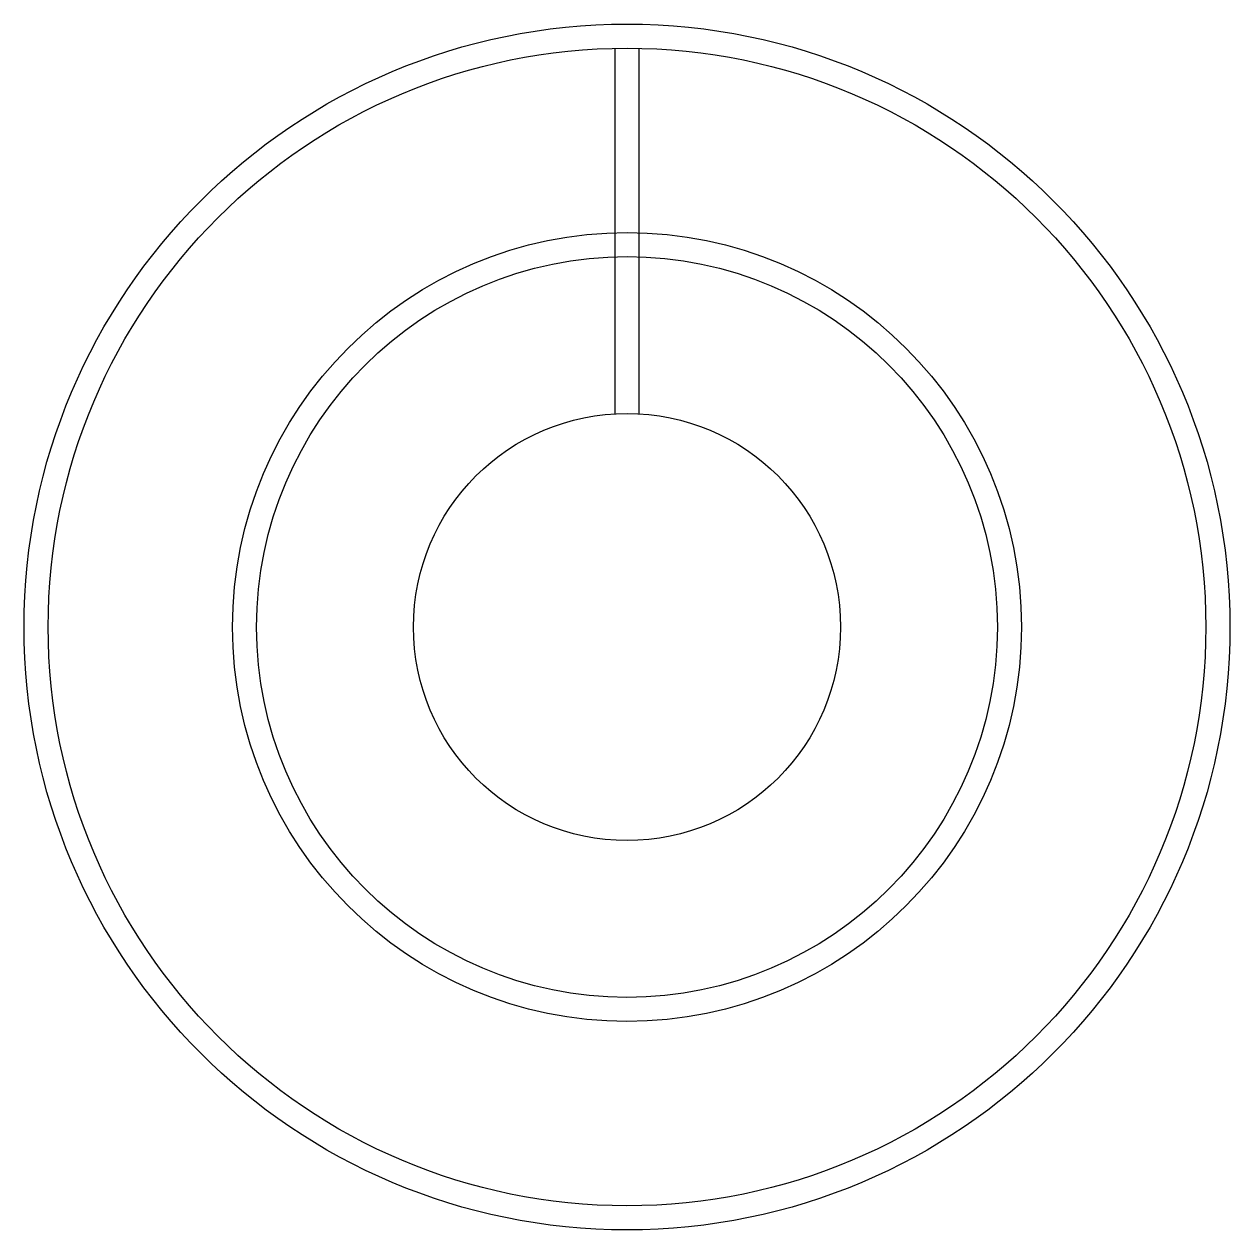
# Model space of a CAD drawing. Header units: millimetres. Extents: x -35 to 35, y -35 to 35.
import ezdxf

# ---------------------------------------------------------------- set-up
doc = ezdxf.new("R2010")
doc.units = ezdxf.units.MM
doc.layers.get('0').update_dxf_attribs({"linetype": 'CONTINUOUS'})

msp = doc.modelspace()

# ---------------------------------------------------------------- linework, layer by layer
for p, q in [((-0.7, 33.593), (-0.7, 12.38)), ((0.7, 12.38), (0.7, 33.593))]:
    msp.add_line(p, q)
for radius in [35, 35, 33.6, 22.9, 21.5, 12.4]:
    msp.add_circle((0, 0), radius)

doc.saveas('drawing.dxf')
